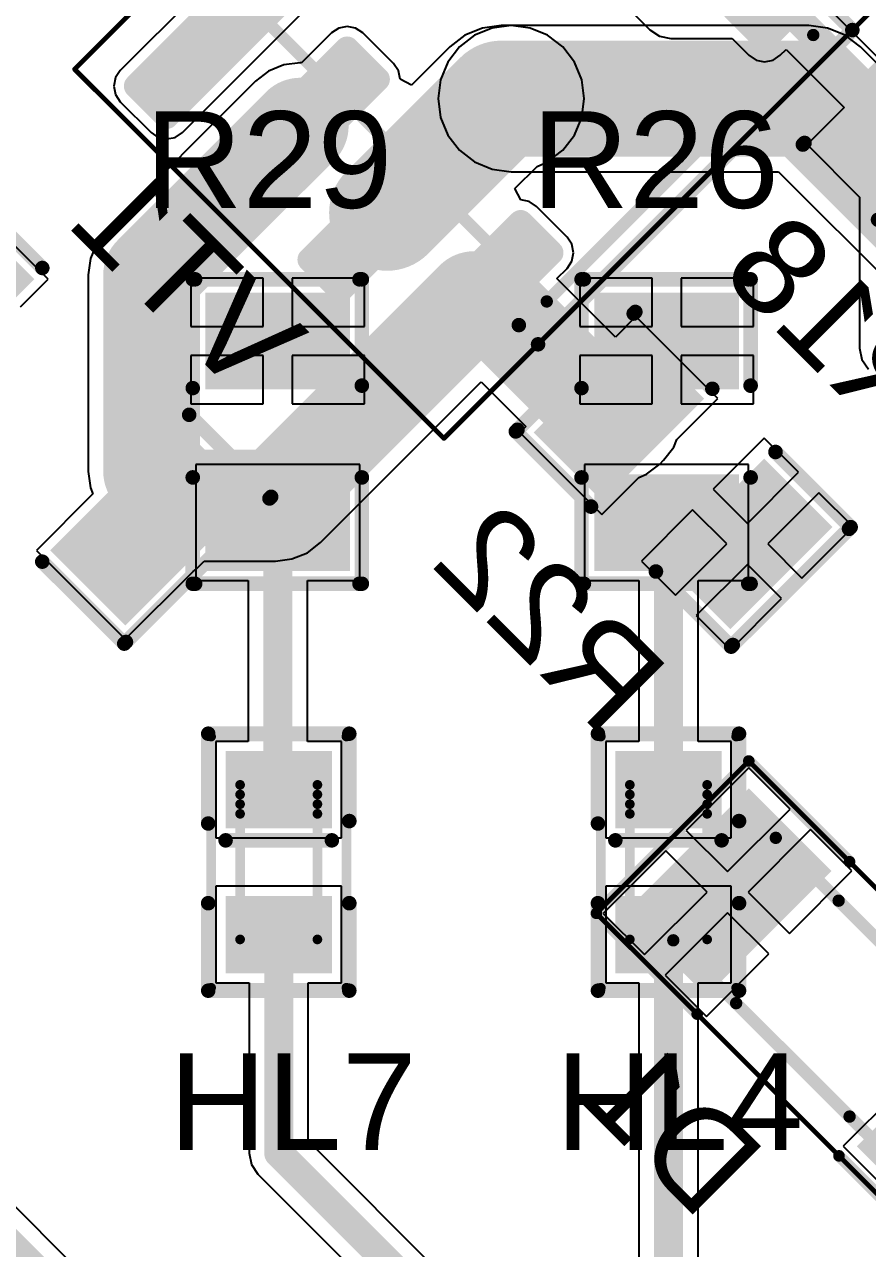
# Model space of a CAD drawing. Header units: millimetres. Extents: x 95 to 305, y 96 to 295.
# Drawn here: x 142.25 to 150.98, y 190.23 to 202.9 of the extents above; entities that cross this region are included whole.
import ezdxf

# ---------------------------------------------------------------- set-up
doc = ezdxf.new("R2010")
doc.units = ezdxf.units.MM
for name, color, linetype in [('BottomLayer', 5, 'Continuous'), ('BottomOverlay', 54, 'Continuous'), ('BottomPaste', 16, 'Continuous'), ('BottomSolder', 6, 'Continuous'), ('Mechanical11', 56, 'Continuous'), ('Mechanical13', 56, 'Continuous'), ('Mechanical15', 56, 'Continuous'), ('TopLayer', 1, 'Continuous'), ('TopOverlay', 2, 'Continuous'), ('TopPaste', 8, 'Continuous'), ('TopSolder', 216, 'Continuous'), ('ViaHoleLayer', 16, 'Continuous')]:
    doc.layers.add(name, color=color, linetype=linetype)
doc.styles.add('Arial', font='arial.ttf', dxfattribs={"height": 0.2})

# ---------------------------------------------------------------- blocks, each defined once
blk = doc.blocks.new('RES0805_B_24')
at = {"layer": 'BottomLayer'}
for points in [[(-1.388, 0.719), (-0.488, 0.719), (-0.488, -0.678), (-1.388, -0.678)], [(0.492, 0.719), (1.392, 0.719), (1.392, -0.678), (0.492, -0.678)]]:
    blk.add_hatch(color=5, dxfattribs=at).paths.add_polyline_path(points)
at = {"layer": 'BottomPaste'}
for points in [[(-1.388, 0.719), (-0.488, 0.719), (-0.488, -0.678), (-1.388, -0.678)], [(0.492, 0.719), (1.392, 0.719), (1.392, -0.678), (0.492, -0.678)]]:
    blk.add_hatch(color=16, dxfattribs=at).paths.add_polyline_path(points)
at = {"layer": 'BottomSolder'}
for points in [[(-1.438, 0.769), (-0.438, 0.769), (-0.438, -0.728), (-1.438, -0.728)], [(0.442, 0.769), (1.442, 0.769), (1.442, -0.728), (0.442, -0.728)]]:
    blk.add_hatch(color=6, dxfattribs=at).paths.add_polyline_path(points)
at = {"layer": 'BottomOverlay', "const_width": 0.15}
for points in [[(-1.575, 0.9), (-0.45, 0.9)], [(-1.575, -0.825), (-1.575, 0.875)], [(0.475, 0.9), (1.575, 0.9)], [(1.575, -0.825), (1.575, 0.875)], [(-1.575, -0.85), (-0.475, -0.85)], [(0.475, -0.85), (1.575, -0.85)]]:
    blk.add_lwpolyline(points, dxfattribs=at)
at = {"layer": 'BottomOverlay', "const_width": 0.075}
for points in [[(-1.613, 0.9, 1), (-1.538, 0.9, 1)], [(-1.613, 0.875, 1), (-1.538, 0.875, 1)], [(-0.487, 0.9, 1), (-0.412, 0.9, 1)], [(0.437, 0.9, 1), (0.513, 0.9, 1)], [(1.538, 0.9, 1), (1.613, 0.9, 1)], [(1.538, 0.875, 1), (1.613, 0.875, 1)], [(-1.613, -0.825, 1), (-1.538, -0.825, 1)], [(1.538, -0.825, 1), (1.613, -0.825, 1)], [(-1.613, -0.85, 1), (-1.538, -0.85, 1)], [(-0.513, -0.85, 1), (-0.437, -0.85, 1)], [(0.437, -0.85, 1), (0.513, -0.85, 1)], [(1.538, -0.85, 1), (1.613, -0.85, 1)]]:
    blk.add_lwpolyline(points, format="xyb", close=True, dxfattribs=at)
blk = doc.blocks.new('RES0805_B_25')
at = {"layer": 'BottomLayer'}
for points in [[(-1.388, 0.719), (-0.488, 0.719), (-0.488, -0.678), (-1.388, -0.678)], [(0.492, 0.719), (1.392, 0.719), (1.392, -0.678), (0.492, -0.678)]]:
    blk.add_hatch(color=5, dxfattribs=at).paths.add_polyline_path(points)
at = {"layer": 'BottomPaste'}
for points in [[(-1.388, 0.719), (-0.488, 0.719), (-0.488, -0.678), (-1.388, -0.678)], [(0.492, 0.719), (1.392, 0.719), (1.392, -0.678), (0.492, -0.678)]]:
    blk.add_hatch(color=16, dxfattribs=at).paths.add_polyline_path(points)
at = {"layer": 'BottomSolder'}
for points in [[(-1.438, 0.769), (-0.438, 0.769), (-0.438, -0.728), (-1.438, -0.728)], [(0.442, 0.769), (1.442, 0.769), (1.442, -0.728), (0.442, -0.728)]]:
    blk.add_hatch(color=6, dxfattribs=at).paths.add_polyline_path(points)
at = {"layer": 'BottomOverlay', "const_width": 0.15}
for points in [[(-0.45, 0.9), (-1.575, 0.9)], [(-1.575, 0.875), (-1.575, -0.825)], [(1.575, 0.9), (0.475, 0.9)], [(1.575, 0.875), (1.575, -0.825)], [(-0.475, -0.85), (-1.575, -0.85)], [(1.575, -0.85), (0.475, -0.85)]]:
    blk.add_lwpolyline(points, dxfattribs=at)
at = {"layer": 'BottomOverlay', "const_width": 0.075}
for points in [[(-1.613, 0.9, 1), (-1.538, 0.9, 1)], [(-1.613, 0.875, 1), (-1.538, 0.875, 1)], [(-0.488, 0.9, 1), (-0.413, 0.9, 1)], [(0.437, 0.9, 1), (0.512, 0.9, 1)], [(1.537, 0.9, 1), (1.612, 0.9, 1)], [(1.537, 0.875, 1), (1.612, 0.875, 1)], [(-1.613, -0.825, 1), (-1.538, -0.825, 1)], [(1.537, -0.825, 1), (1.612, -0.825, 1)], [(-1.613, -0.85, 1), (-1.538, -0.85, 1)], [(-0.513, -0.85, 1), (-0.438, -0.85, 1)], [(0.437, -0.85, 1), (0.512, -0.85, 1)], [(1.537, -0.85, 1), (1.612, -0.85, 1)]]:
    blk.add_lwpolyline(points, format="xyb", close=True, dxfattribs=at)
blk = doc.blocks.new('SOIC_8_B_53')
at = {"layer": 'BottomLayer'}
h = blk.add_hatch(color=5, dxfattribs=at)
edge = h.paths.add_edge_path()
edge.add_arc((-3.408, 2.128), 0.075, 90, 180)
edge.add_line((-3.483, 2.128), (-3.483, 1.678))
edge.add_arc((-3.408, 1.678), 0.075, 180, 270)
edge.add_line((-3.408, 1.603), (-1.588, 1.603))
edge.add_arc((-1.588, 1.678), 0.075, 270, 360)
edge.add_line((-1.513, 1.678), (-1.513, 2.128))
edge.add_arc((-1.588, 2.128), 0.075, 0, 90)
edge.add_line((-1.588, 2.203), (-3.408, 2.203))
h = blk.add_hatch(color=5, dxfattribs=at)
edge = h.paths.add_edge_path()
edge.add_arc((1.532, 2.128), 0.075, 90, 180)
edge.add_line((1.457, 2.128), (1.457, 1.678))
edge.add_arc((1.532, 1.678), 0.075, 180, 270)
edge.add_line((1.532, 1.603), (3.352, 1.603))
edge.add_arc((3.352, 1.678), 0.075, 270, 360)
edge.add_line((3.427, 1.678), (3.427, 2.128))
edge.add_arc((3.352, 2.128), 0.075, 0, 90)
edge.add_line((3.352, 2.203), (1.532, 2.203))
h = blk.add_hatch(color=5, dxfattribs=at)
edge = h.paths.add_edge_path()
edge.add_arc((1.532, 0.858), 0.075, 90, 180)
edge.add_line((1.457, 0.858), (1.457, 0.408))
edge.add_arc((1.532, 0.408), 0.075, 180, 270)
edge.add_line((1.532, 0.333), (3.352, 0.333))
edge.add_arc((3.352, 0.408), 0.075, 270, 360)
edge.add_line((3.427, 0.408), (3.427, 0.858))
edge.add_arc((3.352, 0.858), 0.075, 0, 90)
edge.add_line((3.352, 0.933), (1.532, 0.933))
h = blk.add_hatch(color=5, dxfattribs=at)
edge = h.paths.add_edge_path()
edge.add_arc((1.532, -0.412), 0.075, 90, 180)
edge.add_line((1.457, -0.412), (1.457, -0.862))
edge.add_arc((1.532, -0.862), 0.075, 180, 270)
edge.add_line((1.532, -0.937), (3.352, -0.937))
edge.add_arc((3.352, -0.862), 0.075, 270, 360)
edge.add_line((3.427, -0.862), (3.427, -0.412))
edge.add_arc((3.352, -0.412), 0.075, 0, 90)
edge.add_line((3.352, -0.337), (1.532, -0.337))
h = blk.add_hatch(color=5, dxfattribs=at)
edge = h.paths.add_edge_path()
edge.add_arc((1.532, -1.682), 0.075, 90, 180)
edge.add_line((1.457, -1.682), (1.457, -2.132))
edge.add_arc((1.532, -2.132), 0.075, 180, 270)
edge.add_line((1.532, -2.207), (3.352, -2.207))
edge.add_arc((3.352, -2.132), 0.075, 270, 360)
edge.add_line((3.427, -2.132), (3.427, -1.682))
edge.add_arc((3.352, -1.682), 0.075, 0, 90)
edge.add_line((3.352, -1.607), (1.532, -1.607))
at = {"layer": 'BottomPaste'}
h = blk.add_hatch(color=16, dxfattribs=at)
edge = h.paths.add_edge_path()
edge.add_arc((-3.408, 2.128), 0.075, 90, 180)
edge.add_line((-3.483, 2.128), (-3.483, 1.678))
edge.add_arc((-3.408, 1.678), 0.075, 180, 270)
edge.add_line((-3.408, 1.603), (-1.588, 1.603))
edge.add_arc((-1.588, 1.678), 0.075, 270, 360)
edge.add_line((-1.513, 1.678), (-1.513, 2.128))
edge.add_arc((-1.588, 2.128), 0.075, 0, 90)
edge.add_line((-1.588, 2.203), (-3.408, 2.203))
h = blk.add_hatch(color=16, dxfattribs=at)
edge = h.paths.add_edge_path()
edge.add_arc((1.532, 2.128), 0.075, 90, 180)
edge.add_line((1.457, 2.128), (1.457, 1.678))
edge.add_arc((1.532, 1.678), 0.075, 180, 270)
edge.add_line((1.532, 1.603), (3.352, 1.603))
edge.add_arc((3.352, 1.678), 0.075, 270, 360)
edge.add_line((3.427, 1.678), (3.427, 2.128))
edge.add_arc((3.352, 2.128), 0.075, 0, 90)
edge.add_line((3.352, 2.203), (1.532, 2.203))
h = blk.add_hatch(color=16, dxfattribs=at)
edge = h.paths.add_edge_path()
edge.add_arc((1.532, 0.858), 0.075, 90, 180)
edge.add_line((1.457, 0.858), (1.457, 0.408))
edge.add_arc((1.532, 0.408), 0.075, 180, 270)
edge.add_line((1.532, 0.333), (3.352, 0.333))
edge.add_arc((3.352, 0.408), 0.075, 270, 360)
edge.add_line((3.427, 0.408), (3.427, 0.858))
edge.add_arc((3.352, 0.858), 0.075, 0, 90)
edge.add_line((3.352, 0.933), (1.532, 0.933))
h = blk.add_hatch(color=16, dxfattribs=at)
edge = h.paths.add_edge_path()
edge.add_arc((1.532, -0.412), 0.075, 90, 180)
edge.add_line((1.457, -0.412), (1.457, -0.862))
edge.add_arc((1.532, -0.862), 0.075, 180, 270)
edge.add_line((1.532, -0.937), (3.352, -0.937))
edge.add_arc((3.352, -0.862), 0.075, 270, 360)
edge.add_line((3.427, -0.862), (3.427, -0.412))
edge.add_arc((3.352, -0.412), 0.075, 0, 90)
edge.add_line((3.352, -0.337), (1.532, -0.337))
h = blk.add_hatch(color=16, dxfattribs=at)
edge = h.paths.add_edge_path()
edge.add_arc((1.532, -1.682), 0.075, 90, 180)
edge.add_line((1.457, -1.682), (1.457, -2.132))
edge.add_arc((1.532, -2.132), 0.075, 180, 270)
edge.add_line((1.532, -2.207), (3.352, -2.207))
edge.add_arc((3.352, -2.132), 0.075, 270, 360)
edge.add_line((3.427, -2.132), (3.427, -1.682))
edge.add_arc((3.352, -1.682), 0.075, 0, 90)
edge.add_line((3.352, -1.607), (1.532, -1.607))
at = {"layer": 'BottomSolder'}
h = blk.add_hatch(color=6, dxfattribs=at)
edge = h.paths.add_edge_path()
edge.add_arc((-3.408, 2.128), 0.125, 90, 180)
edge.add_line((-3.533, 2.128), (-3.533, 1.678))
edge.add_arc((-3.408, 1.678), 0.125, 180, 270)
edge.add_line((-3.408, 1.553), (-1.588, 1.553))
edge.add_arc((-1.588, 1.678), 0.125, 270, 360)
edge.add_line((-1.463, 1.678), (-1.463, 2.128))
edge.add_arc((-1.588, 2.128), 0.125, 0, 90)
edge.add_line((-1.588, 2.253), (-3.408, 2.253))
h = blk.add_hatch(color=6, dxfattribs=at)
edge = h.paths.add_edge_path()
edge.add_arc((1.532, 2.128), 0.125, 90, 180)
edge.add_line((1.407, 2.128), (1.407, 1.678))
edge.add_arc((1.532, 1.678), 0.125, 180, 270)
edge.add_line((1.532, 1.553), (3.352, 1.553))
edge.add_arc((3.352, 1.678), 0.125, 270, 360)
edge.add_line((3.477, 1.678), (3.477, 2.128))
edge.add_arc((3.352, 2.128), 0.125, 0, 90)
edge.add_line((3.352, 2.253), (1.532, 2.253))
h = blk.add_hatch(color=6, dxfattribs=at)
edge = h.paths.add_edge_path()
edge.add_arc((1.532, 0.858), 0.125, 90, 180)
edge.add_line((1.407, 0.858), (1.407, 0.408))
edge.add_arc((1.532, 0.408), 0.125, 180, 270)
edge.add_line((1.532, 0.283), (3.352, 0.283))
edge.add_arc((3.352, 0.408), 0.125, 270, 360)
edge.add_line((3.477, 0.408), (3.477, 0.858))
edge.add_arc((3.352, 0.858), 0.125, 0, 90)
edge.add_line((3.352, 0.983), (1.532, 0.983))
h = blk.add_hatch(color=6, dxfattribs=at)
edge = h.paths.add_edge_path()
edge.add_arc((1.532, -0.412), 0.125, 90, 180)
edge.add_line((1.407, -0.412), (1.407, -0.862))
edge.add_arc((1.532, -0.862), 0.125, 180, 270)
edge.add_line((1.532, -0.987), (3.352, -0.987))
edge.add_arc((3.352, -0.862), 0.125, 270, 360)
edge.add_line((3.477, -0.862), (3.477, -0.412))
edge.add_arc((3.352, -0.412), 0.125, 0, 90)
edge.add_line((3.352, -0.287), (1.532, -0.287))
h = blk.add_hatch(color=6, dxfattribs=at)
edge = h.paths.add_edge_path()
edge.add_arc((1.532, -1.682), 0.125, 90, 180)
edge.add_line((1.407, -1.682), (1.407, -2.132))
edge.add_arc((1.532, -2.132), 0.125, 180, 270)
edge.add_line((1.532, -2.257), (3.352, -2.257))
edge.add_arc((3.352, -2.132), 0.125, 270, 360)
edge.add_line((3.477, -2.132), (3.477, -1.682))
edge.add_arc((3.352, -1.682), 0.125, 0, 90)
edge.add_line((3.352, -1.557), (1.532, -1.557))
at = {"layer": 'BottomOverlay', "const_width": 0.15}
for points in [[(2.3, 2.7), (-2.3, 2.7)], [(-2.3, 2.419), (-2.3, 2.7)], [(2.3, 2.419), (2.3, 2.7)]]:
    blk.add_lwpolyline(points, dxfattribs=at)
at = {"layer": 'BottomOverlay', "const_width": 0.075}
for points in [[(-2.338, 2.7, 1), (-2.262, 2.7, 1)], [(-2.338, 2.7, 1), (-2.262, 2.7, 1)], [(2.262, 2.7, 1), (2.337, 2.7, 1)], [(2.262, 2.7, 1), (2.337, 2.7, 1)], [(2.262, 2.419, 1), (2.337, 2.419, 1)]]:
    blk.add_lwpolyline(points, format="xyb", close=True, dxfattribs=at)
at = {"layer": 'Mechanical13', "const_width": 0.127}
for points in [[(-1.978, -2.454), (-1.978, 2.45)], [(1.922, 2.45), (-1.978, 2.45)], [(1.922, -2.454), (1.922, 2.45)]]:
    blk.add_lwpolyline(points, dxfattribs=at)
at = {"layer": 'Mechanical13', "const_width": 0.0635}
for points in [[(-2.01, 2.45, 1), (-1.946, 2.45, 1)], [(-2.01, 2.45, 1), (-1.946, 2.45, 1)], [(1.89, 2.45, 1), (1.954, 2.45, 1)], [(1.89, 2.45, 1), (1.954, 2.45, 1)]]:
    blk.add_lwpolyline(points, format="xyb", close=True, dxfattribs=at)
at = {"layer": 'Mechanical15', "const_width": 0.05}
for points in [[(3.677, 2.7), (-3.733, 2.7)], [(3.677, -2.705), (3.677, 2.7)], [(3.677, -2.705), (-3.733, -2.705)]]:
    blk.add_lwpolyline(points, dxfattribs=at)
at = {"layer": 'Mechanical15', "const_width": 0.025}
for points in [[(3.664, 2.7, 1), (3.689, 2.7, 1)], [(3.664, 2.7, 1), (3.689, 2.7, 1)], [(3.664, -2.705, 1), (3.689, -2.705, 1)], [(3.664, -2.705, 1), (3.689, -2.705, 1)]]:
    blk.add_lwpolyline(points, format="xyb", close=True, dxfattribs=at)
blk = doc.blocks.new('RES0805_110')
at = {"layer": 'TopLayer'}
for points in [[(-1.388, 0.678), (-0.488, 0.678), (-0.488, -0.719), (-1.388, -0.719)], [(0.492, 0.678), (1.392, 0.678), (1.392, -0.719), (0.492, -0.719)]]:
    blk.add_hatch(color=1, dxfattribs=at).paths.add_polyline_path(points)
at = {"layer": 'TopPaste'}
for points in [[(-1.388, 0.678), (-0.488, 0.678), (-0.488, -0.719), (-1.388, -0.719)], [(0.492, 0.678), (1.392, 0.678), (1.392, -0.719), (0.492, -0.719)]]:
    blk.add_hatch(color=8, dxfattribs=at).paths.add_polyline_path(points)
at = {"layer": 'TopSolder'}
for points in [[(-1.438, 0.728), (-0.438, 0.728), (-0.438, -0.769), (-1.438, -0.769)], [(0.442, 0.728), (1.442, 0.728), (1.442, -0.769), (0.442, -0.769)]]:
    blk.add_hatch(color=216, dxfattribs=at).paths.add_polyline_path(points)
at = {"layer": 'TopOverlay', "const_width": 0.15}
for points in [[(-0.475, 0.85), (-1.575, 0.85)], [(-1.575, -0.875), (-1.575, 0.825)], [(1.575, 0.85), (0.475, 0.85)], [(1.575, -0.875), (1.575, 0.825)], [(-0.45, -0.9), (-1.575, -0.9)], [(1.575, -0.9), (0.475, -0.9)]]:
    blk.add_lwpolyline(points, dxfattribs=at)
at = {"layer": 'TopOverlay', "const_width": 0.075}
for points in [[(-1.613, 0.85, 1), (-1.538, 0.85, 1)], [(-1.613, 0.825, 1), (-1.538, 0.825, 1)], [(-0.513, 0.85, 1), (-0.437, 0.85, 1)], [(0.437, 0.85, 1), (0.513, 0.85, 1)], [(1.538, 0.85, 1), (1.613, 0.85, 1)], [(1.538, 0.825, 1), (1.613, 0.825, 1)], [(-1.613, -0.875, 1), (-1.538, -0.875, 1)], [(-1.613, -0.9, 1), (-1.538, -0.9, 1)], [(-0.487, -0.9, 1), (-0.412, -0.9, 1)], [(0.437, -0.9, 1), (0.513, -0.9, 1)], [(1.538, -0.875, 1), (1.613, -0.875, 1)], [(1.538, -0.9, 1), (1.613, -0.9, 1)]]:
    blk.add_lwpolyline(points, format="xyb", close=True, dxfattribs=at)
blk = doc.blocks.new('RES0805_113')
at = {"layer": 'TopLayer'}
for points in [[(-1.388, 0.678), (-0.488, 0.678), (-0.488, -0.719), (-1.388, -0.719)], [(0.492, 0.678), (1.392, 0.678), (1.392, -0.719), (0.492, -0.719)]]:
    blk.add_hatch(color=1, dxfattribs=at).paths.add_polyline_path(points)
at = {"layer": 'TopPaste'}
for points in [[(-1.388, 0.678), (-0.488, 0.678), (-0.488, -0.719), (-1.388, -0.719)], [(0.492, 0.678), (1.392, 0.678), (1.392, -0.719), (0.492, -0.719)]]:
    blk.add_hatch(color=8, dxfattribs=at).paths.add_polyline_path(points)
at = {"layer": 'TopSolder'}
for points in [[(-1.438, 0.728), (-0.438, 0.728), (-0.438, -0.769), (-1.438, -0.769)], [(0.442, 0.728), (1.442, 0.728), (1.442, -0.769), (0.442, -0.769)]]:
    blk.add_hatch(color=216, dxfattribs=at).paths.add_polyline_path(points)
at = {"layer": 'TopOverlay', "const_width": 0.15}
for points in [[(-0.475, 0.85), (-1.575, 0.85)], [(-1.575, -0.875), (-1.575, 0.825)], [(1.575, 0.85), (0.475, 0.85)], [(1.575, -0.875), (1.575, 0.825)], [(-0.45, -0.9), (-1.575, -0.9)], [(1.575, -0.9), (0.475, -0.9)]]:
    blk.add_lwpolyline(points, dxfattribs=at)
at = {"layer": 'TopOverlay', "const_width": 0.075}
for points in [[(-1.613, 0.85, 1), (-1.538, 0.85, 1)], [(-1.613, 0.825, 1), (-1.538, 0.825, 1)], [(-0.513, 0.85, 1), (-0.437, 0.85, 1)], [(0.437, 0.85, 1), (0.513, 0.85, 1)], [(1.538, 0.85, 1), (1.613, 0.85, 1)], [(1.538, 0.825, 1), (1.613, 0.825, 1)], [(-1.613, -0.875, 1), (-1.538, -0.875, 1)], [(-1.613, -0.9, 1), (-1.538, -0.9, 1)], [(-0.487, -0.9, 1), (-0.412, -0.9, 1)], [(0.437, -0.9, 1), (0.513, -0.9, 1)], [(1.538, -0.875, 1), (1.613, -0.875, 1)], [(1.538, -0.9, 1), (1.613, -0.9, 1)]]:
    blk.add_lwpolyline(points, format="xyb", close=True, dxfattribs=at)
blk = doc.blocks.new('RES1206_B_117')
at = {"layer": 'BottomLayer'}
for points in [[(-2.1, 0.885), (-1.1, 0.885), (-1.1, -0.885), (-2.1, -0.885)], [(1.1, 0.885), (2.1, 0.885), (2.1, -0.885), (1.1, -0.885)]]:
    blk.add_hatch(color=5, dxfattribs=at).paths.add_polyline_path(points)
at = {"layer": 'BottomPaste'}
for points in [[(-2.1, 0.885), (-1.1, 0.885), (-1.1, -0.885), (-2.1, -0.885)], [(1.1, 0.885), (2.1, 0.885), (2.1, -0.885), (1.1, -0.885)]]:
    blk.add_hatch(color=16, dxfattribs=at).paths.add_polyline_path(points)
at = {"layer": 'BottomSolder'}
for points in [[(-2.15, 0.935), (-1.05, 0.935), (-1.05, -0.935), (-2.15, -0.935)], [(1.05, 0.935), (2.15, 0.935), (2.15, -0.935), (1.05, -0.935)]]:
    blk.add_hatch(color=6, dxfattribs=at).paths.add_polyline_path(points)
at = {"layer": 'BottomOverlay', "const_width": 0.15}
for points in [[(-1.075, 1.075), (-2.275, 1.075)], [(2.275, 1.075), (1.075, 1.075)], [(-2.275, 1.05), (-2.275, -1.05)], [(2.275, 1.05), (2.275, -1.05)], [(-1.075, -1.075), (-2.275, -1.075)], [(2.275, -1.075), (1.075, -1.075)]]:
    blk.add_lwpolyline(points, dxfattribs=at)
at = {"layer": 'BottomOverlay', "const_width": 0.075}
for points in [[(-2.312, 1.075, 1), (-2.237, 1.075, 1)], [(-1.112, 1.075, 1), (-1.037, 1.075, 1)], [(1.037, 1.075, 1), (1.112, 1.075, 1)], [(2.237, 1.075, 1), (2.312, 1.075, 1)], [(-2.312, 1.05, 1), (-2.237, 1.05, 1)], [(2.237, 1.05, 1), (2.312, 1.05, 1)], [(-2.312, -1.05, 1), (-2.237, -1.05, 1)], [(-2.312, -1.075, 1), (-2.237, -1.075, 1)], [(-1.112, -1.075, 1), (-1.037, -1.075, 1)], [(1.037, -1.075, 1), (1.112, -1.075, 1)], [(2.237, -1.05, 1), (2.312, -1.05, 1)], [(2.237, -1.075, 1), (2.312, -1.075, 1)]]:
    blk.add_lwpolyline(points, format="xyb", close=True, dxfattribs=at)
blk = doc.blocks.new('LED0603_WHITE_146')
at = {"layer": 'TopLayer'}
for points in [[(-1.1, 0.5), (-0.4, 0.5), (-0.4, -0.5), (-1.1, -0.5)], [(0.4, 0.5), (1.1, 0.5), (1.1, -0.5), (0.4, -0.5)]]:
    blk.add_hatch(color=1, dxfattribs=at).paths.add_polyline_path(points)
at = {"layer": 'TopPaste'}
for points in [[(-1.1, 0.5), (-0.4, 0.5), (-0.4, -0.5), (-1.1, -0.5)], [(0.4, 0.5), (1.1, 0.5), (1.1, -0.5), (0.4, -0.5)]]:
    blk.add_hatch(color=8, dxfattribs=at).paths.add_polyline_path(points)
at = {"layer": 'TopSolder'}
for points in [[(-1.15, 0.55), (-0.35, 0.55), (-0.35, -0.55), (-1.15, -0.55)], [(0.35, 0.55), (1.15, 0.55), (1.15, -0.55), (0.35, -0.55)]]:
    blk.add_hatch(color=216, dxfattribs=at).paths.add_polyline_path(points)
at = {"layer": 'Mechanical11', "const_width": 0.1}
for points in [[(1.3, 0.7), (-1.3, 0.7)], [(-1.3, -0.7), (-1.3, 0.7)], [(1.3, -0.7), (1.3, 0.7)], [(1.3, -0.7), (-1.3, -0.7)]]:
    blk.add_lwpolyline(points, dxfattribs=at)
at = {"layer": 'Mechanical11', "const_width": 0.05}
for points in [[(-1.325, 0.7, 1), (-1.275, 0.7, 1)], [(-1.325, 0.7, 1), (-1.275, 0.7, 1)], [(1.275, 0.7, 1), (1.325, 0.7, 1)], [(1.275, 0.7, 1), (1.325, 0.7, 1)], [(-1.325, -0.7, 1), (-1.275, -0.7, 1)], [(-1.325, -0.7, 1), (-1.275, -0.7, 1)], [(1.275, -0.7, 1), (1.325, -0.7, 1)], [(1.275, -0.7, 1), (1.325, -0.7, 1)]]:
    blk.add_lwpolyline(points, format="xyb", close=True, dxfattribs=at)
at = {"layer": 'Mechanical15', "const_width": 0.1}
for points in [[(0.8, 0.4), (-0.8, 0.4)], [(-0.8, -0.4), (-0.8, 0.4)], [(-0.7, -0.4), (-0.7, 0.4)], [(-0.6, -0.4), (-0.6, 0.4)], [(-0.5, -0.4), (-0.5, 0.4)], [(0.8, -0.4), (0.8, 0.4)], [(-0.8, -0.4), (0.8, -0.4)]]:
    blk.add_lwpolyline(points, dxfattribs=at)
at = {"layer": 'Mechanical15', "const_width": 0.05}
for points in [[(-0.825, 0.4, 1), (-0.775, 0.4, 1)], [(-0.825, 0.4, 1), (-0.775, 0.4, 1)], [(-0.725, 0.4, 1), (-0.675, 0.4, 1)], [(-0.625, 0.4, 1), (-0.575, 0.4, 1)], [(-0.525, 0.4, 1), (-0.475, 0.4, 1)], [(0.775, 0.4, 1), (0.825, 0.4, 1)], [(0.775, 0.4, 1), (0.825, 0.4, 1)], [(-0.825, -0.4, 1), (-0.775, -0.4, 1)], [(-0.825, -0.4, 1), (-0.775, -0.4, 1)], [(-0.725, -0.4, 1), (-0.675, -0.4, 1)], [(-0.625, -0.4, 1), (-0.575, -0.4, 1)], [(-0.525, -0.4, 1), (-0.475, -0.4, 1)], [(0.775, -0.4, 1), (0.825, -0.4, 1)], [(0.775, -0.4, 1), (0.825, -0.4, 1)]]:
    blk.add_lwpolyline(points, format="xyb", close=True, dxfattribs=at)
at = {"layer": 'TopOverlay', "const_width": 0.15}
for points in [[(-1.33, -0.73), (-1.33, 0.73)], [(-0.425, 0.73), (-1.33, 0.73)], [(1.33, 0.73), (0.425, 0.73)], [(1.33, -0.73), (1.33, 0.73)], [(-0.225, -0.55), (-0.225, 0.55)], [(-0.4, -0.73), (-1.33, -0.73)], [(1.33, -0.73), (0.425, -0.73)]]:
    blk.add_lwpolyline(points, dxfattribs=at)
at = {"layer": 'TopOverlay', "const_width": 0.075}
for points in [[(-1.367, 0.73, 1), (-1.292, 0.73, 1)], [(-1.367, 0.73, 1), (-1.292, 0.73, 1)], [(-0.463, 0.73, 1), (-0.387, 0.73, 1)], [(0.387, 0.73, 1), (0.463, 0.73, 1)], [(1.293, 0.73, 1), (1.368, 0.73, 1)], [(1.293, 0.73, 1), (1.368, 0.73, 1)], [(-0.263, 0.55, 1), (-0.188, 0.55, 1)], [(-0.263, -0.55, 1), (-0.188, -0.55, 1)], [(-1.367, -0.73, 1), (-1.292, -0.73, 1)], [(-1.367, -0.73, 1), (-1.292, -0.73, 1)], [(-0.437, -0.73, 1), (-0.362, -0.73, 1)], [(0.387, -0.73, 1), (0.463, -0.73, 1)], [(1.293, -0.73, 1), (1.368, -0.73, 1)], [(1.293, -0.73, 1), (1.368, -0.73, 1)]]:
    blk.add_lwpolyline(points, format="xyb", close=True, dxfattribs=at)
blk = doc.blocks.new('LED0603_WHITE_149')
at = {"layer": 'TopLayer'}
for points in [[(-1.1, 0.5), (-0.4, 0.5), (-0.4, -0.5), (-1.1, -0.5)], [(0.4, 0.5), (1.1, 0.5), (1.1, -0.5), (0.4, -0.5)]]:
    blk.add_hatch(color=1, dxfattribs=at).paths.add_polyline_path(points)
at = {"layer": 'TopPaste'}
for points in [[(-1.1, 0.5), (-0.4, 0.5), (-0.4, -0.5), (-1.1, -0.5)], [(0.4, 0.5), (1.1, 0.5), (1.1, -0.5), (0.4, -0.5)]]:
    blk.add_hatch(color=8, dxfattribs=at).paths.add_polyline_path(points)
at = {"layer": 'TopSolder'}
for points in [[(-1.15, 0.55), (-0.35, 0.55), (-0.35, -0.55), (-1.15, -0.55)], [(0.35, 0.55), (1.15, 0.55), (1.15, -0.55), (0.35, -0.55)]]:
    blk.add_hatch(color=216, dxfattribs=at).paths.add_polyline_path(points)
at = {"layer": 'Mechanical11', "const_width": 0.1}
for points in [[(1.3, 0.7), (-1.3, 0.7)], [(-1.3, -0.7), (-1.3, 0.7)], [(1.3, -0.7), (1.3, 0.7)], [(1.3, -0.7), (-1.3, -0.7)]]:
    blk.add_lwpolyline(points, dxfattribs=at)
at = {"layer": 'Mechanical11', "const_width": 0.05}
for points in [[(-1.325, 0.7, 1), (-1.275, 0.7, 1)], [(-1.325, 0.7, 1), (-1.275, 0.7, 1)], [(1.275, 0.7, 1), (1.325, 0.7, 1)], [(1.275, 0.7, 1), (1.325, 0.7, 1)], [(-1.325, -0.7, 1), (-1.275, -0.7, 1)], [(-1.325, -0.7, 1), (-1.275, -0.7, 1)], [(1.275, -0.7, 1), (1.325, -0.7, 1)], [(1.275, -0.7, 1), (1.325, -0.7, 1)]]:
    blk.add_lwpolyline(points, format="xyb", close=True, dxfattribs=at)
at = {"layer": 'Mechanical15', "const_width": 0.1}
for points in [[(0.8, 0.4), (-0.8, 0.4)], [(-0.8, -0.4), (-0.8, 0.4)], [(-0.7, -0.4), (-0.7, 0.4)], [(-0.6, -0.4), (-0.6, 0.4)], [(-0.5, -0.4), (-0.5, 0.4)], [(0.8, -0.4), (0.8, 0.4)], [(0.8, -0.4), (-0.8, -0.4)]]:
    blk.add_lwpolyline(points, dxfattribs=at)
at = {"layer": 'Mechanical15', "const_width": 0.05}
for points in [[(-0.825, 0.4, 1), (-0.775, 0.4, 1)], [(-0.825, 0.4, 1), (-0.775, 0.4, 1)], [(-0.725, 0.4, 1), (-0.675, 0.4, 1)], [(-0.625, 0.4, 1), (-0.575, 0.4, 1)], [(-0.525, 0.4, 1), (-0.475, 0.4, 1)], [(0.775, 0.4, 1), (0.825, 0.4, 1)], [(0.775, 0.4, 1), (0.825, 0.4, 1)], [(-0.825, -0.4, 1), (-0.775, -0.4, 1)], [(-0.825, -0.4, 1), (-0.775, -0.4, 1)], [(-0.725, -0.4, 1), (-0.675, -0.4, 1)], [(-0.625, -0.4, 1), (-0.575, -0.4, 1)], [(-0.525, -0.4, 1), (-0.475, -0.4, 1)], [(0.775, -0.4, 1), (0.825, -0.4, 1)], [(0.775, -0.4, 1), (0.825, -0.4, 1)]]:
    blk.add_lwpolyline(points, format="xyb", close=True, dxfattribs=at)
at = {"layer": 'TopOverlay', "const_width": 0.15}
for points in [[(-1.33, -0.73), (-1.33, 0.73)], [(-0.425, 0.73), (-1.33, 0.73)], [(1.33, 0.73), (0.425, 0.73)], [(1.33, -0.73), (1.33, 0.73)], [(-0.225, -0.55), (-0.225, 0.55)], [(-0.4, -0.73), (-1.33, -0.73)], [(1.33, -0.73), (0.425, -0.73)]]:
    blk.add_lwpolyline(points, dxfattribs=at)
at = {"layer": 'TopOverlay', "const_width": 0.075}
for points in [[(-1.367, 0.73, 1), (-1.292, 0.73, 1)], [(-1.367, 0.73, 1), (-1.292, 0.73, 1)], [(-0.463, 0.73, 1), (-0.387, 0.73, 1)], [(0.387, 0.73, 1), (0.463, 0.73, 1)], [(1.293, 0.73, 1), (1.368, 0.73, 1)], [(1.293, 0.73, 1), (1.368, 0.73, 1)], [(-0.263, 0.55, 1), (-0.188, 0.55, 1)], [(-0.263, -0.55, 1), (-0.188, -0.55, 1)], [(-1.367, -0.73, 1), (-1.292, -0.73, 1)], [(-1.367, -0.73, 1), (-1.292, -0.73, 1)], [(-0.437, -0.73, 1), (-0.362, -0.73, 1)], [(0.387, -0.73, 1), (0.463, -0.73, 1)], [(1.293, -0.73, 1), (1.368, -0.73, 1)], [(1.293, -0.73, 1), (1.368, -0.73, 1)]]:
    blk.add_lwpolyline(points, format="xyb", close=True, dxfattribs=at)
blk = doc.blocks.new('SOD_80_B_156')
at = {"layer": 'BottomLayer'}
for points in [[(-2.295, 0.843), (-1.185, 0.843), (-1.185, -0.887), (-2.295, -0.887)], [(1.115, 0.843), (2.225, 0.843), (2.225, -0.887), (1.115, -0.887)]]:
    blk.add_hatch(color=5, dxfattribs=at).paths.add_polyline_path(points)
at = {"layer": 'BottomPaste'}
for points in [[(-2.295, 0.843), (-1.185, 0.843), (-1.185, -0.887), (-2.295, -0.887)], [(1.115, 0.843), (2.225, 0.843), (2.225, -0.887), (1.115, -0.887)]]:
    blk.add_hatch(color=16, dxfattribs=at).paths.add_polyline_path(points)
at = {"layer": 'BottomSolder'}
for points in [[(-2.345, 0.893), (-1.135, 0.893), (-1.135, -0.937), (-2.345, -0.937)], [(1.065, 0.893), (2.275, 0.893), (2.275, -0.937), (1.065, -0.937)]]:
    blk.add_hatch(color=6, dxfattribs=at).paths.add_polyline_path(points)
at = {"layer": 'BottomOverlay'}
for points, const_width in [([(-2.545, 1.093), (-2.545, -1.137)], 0.12), ([(-1.075, 1.093), (-2.545, 1.093)], 0.12), ([(2.475, 1.093), (1, 1.093)], 0.12), ([(2.475, 1.093), (2.475, -1.137)], 0.12), ([(0.795, 0.728), (-0.865, 0.728)], 0.127), ([(-2.8, 0.55), (-2.8, -0.6)], 0.12), ([(0.795, -0.772), (-0.865, -0.772)], 0.127), ([(-1.075, -1.137), (-2.545, -1.137)], 0.12), ([(2.475, -1.137), (1, -1.137)], 0.12)]:
    blk.add_lwpolyline(points, dxfattribs=dict(at, const_width=const_width))
for points, const_width in [([(-2.575, 1.093, 1), (-2.515, 1.093, 1)], 0.06), ([(-2.575, 1.093, 1), (-2.515, 1.093, 1)], 0.06), ([(-1.105, 1.093, 1), (-1.045, 1.093, 1)], 0.06), ([(0.97, 1.093, 1), (1.03, 1.093, 1)], 0.06), ([(2.445, 1.093, 1), (2.505, 1.093, 1)], 0.06), ([(2.445, 1.093, 1), (2.505, 1.093, 1)], 0.06), ([(-0.897, 0.728, 1), (-0.833, 0.728, 1)], 0.0635), ([(0.763, 0.728, 1), (0.827, 0.728, 1)], 0.0635), ([(-2.83, 0.55, 1), (-2.77, 0.55, 1)], 0.06), ([(-2.83, -0.6, 1), (-2.77, -0.6, 1)], 0.06), ([(-0.897, -0.772, 1), (-0.833, -0.772, 1)], 0.0635), ([(0.763, -0.772, 1), (0.827, -0.772, 1)], 0.0635), ([(-2.575, -1.137, 1), (-2.515, -1.137, 1)], 0.06), ([(-2.575, -1.137, 1), (-2.515, -1.137, 1)], 0.06), ([(-1.105, -1.137, 1), (-1.045, -1.137, 1)], 0.06), ([(0.97, -1.137, 1), (1.03, -1.137, 1)], 0.06), ([(2.445, -1.137, 1), (2.505, -1.137, 1)], 0.06), ([(2.445, -1.137, 1), (2.505, -1.137, 1)], 0.06)]:
    blk.add_lwpolyline(points, format="xyb", close=True, dxfattribs=dict(at, const_width=const_width))
at = {"layer": 'Mechanical13', "const_width": 0.127}
for points in [[(1.715, 0.728), (-1.785, 0.728)], [(-1.785, 0.728), (-1.785, -0.772)], [(1.715, 0.728), (1.715, -0.772)], [(1.715, -0.772), (-1.785, -0.772)]]:
    blk.add_lwpolyline(points, dxfattribs=at)
at = {"layer": 'Mechanical13', "const_width": 0.0635}
for points in [[(-1.817, 0.728, 1), (-1.753, 0.728, 1)], [(-1.817, 0.728, 1), (-1.753, 0.728, 1)], [(1.683, 0.728, 1), (1.747, 0.728, 1)], [(1.683, 0.728, 1), (1.747, 0.728, 1)], [(-1.817, -0.772, 1), (-1.753, -0.772, 1)], [(-1.817, -0.772, 1), (-1.753, -0.772, 1)], [(1.683, -0.772, 1), (1.747, -0.772, 1)], [(1.683, -0.772, 1), (1.747, -0.772, 1)]]:
    blk.add_lwpolyline(points, format="xyb", close=True, dxfattribs=at)
at = {"layer": 'Mechanical15', "const_width": 0.05}
for points in [[(2.475, 1.093), (-2.545, 1.093)], [(-2.545, 1.093), (-2.545, -1.137)], [(2.475, 1.093), (2.475, -1.137)], [(2.475, -1.137), (-2.545, -1.137)]]:
    blk.add_lwpolyline(points, dxfattribs=at)
at = {"layer": 'Mechanical15', "const_width": 0.025}
for points in [[(-2.558, 1.093, 1), (-2.533, 1.093, 1)], [(-2.558, 1.093, 1), (-2.533, 1.093, 1)], [(2.462, 1.093, 1), (2.487, 1.093, 1)], [(2.462, 1.093, 1), (2.487, 1.093, 1)], [(-2.558, -1.137, 1), (-2.533, -1.137, 1)], [(-2.558, -1.137, 1), (-2.533, -1.137, 1)], [(2.462, -1.137, 1), (2.487, -1.137, 1)], [(2.462, -1.137, 1), (2.487, -1.137, 1)]]:
    blk.add_lwpolyline(points, format="xyb", close=True, dxfattribs=at)

msp = doc.modelspace()

# ---------------------------------------------------------------- hatches: boundary and pattern name
at = {"layer": 'BottomLayer'}
h = msp.add_hatch(color=5, dxfattribs=at)
edge = h.paths.add_edge_path()
edge.add_arc((147.289, 202.131), 0.4, 0, 360)
at = {"layer": 'BottomSolder'}
h = msp.add_hatch(color=6, dxfattribs=at)
edge = h.paths.add_edge_path()
edge.add_arc((147.289, 202.131), 0.45, 0, 360)
at = {"layer": 'TopLayer'}
h = msp.add_hatch(color=1, dxfattribs=at)
edge = h.paths.add_edge_path()
edge.add_arc((147.289, 202.131), 0.4, 0, 360)
at = {"layer": 'TopSolder'}
h = msp.add_hatch(color=216, dxfattribs=at)
edge = h.paths.add_edge_path()
edge.add_arc((147.289, 202.131), 0.45, 0, 360)
at = {"layer": 'ViaHoleLayer'}
h = msp.add_hatch(color=16, dxfattribs=at)
edge = h.paths.add_edge_path()
edge.add_arc((147.289, 202.131), 0.25, 0, 360)

# ---------------------------------------------------------------- linework, layer by layer
at = {"layer": 'BottomLayer'}
for p, q in [((144.532, 203.709), (143.245, 202.422)), ((147.901, 203.667), (148.724, 202.843)), ((143.888, 201.78), (145.175, 203.067)), ((151.17, 202.471), (150.569, 203.072)), ((145.505, 202.861), (145.43, 202.811)), ((145.593, 202.879), (145.505, 202.861)), ((145.68, 202.861), (145.593, 202.879)), ((145.755, 202.811), (145.68, 202.861)), ((146.993, 202.861), (146.81, 202.786)), ((147.188, 202.887), (146.993, 202.861)), ((147.188, 202.887), (147.188, 202.887)), ((147.289, 202.887), (147.188, 202.887)), ((147.485, 202.861), (147.289, 202.887)), ((147.667, 202.786), (147.485, 202.861)), ((148.724, 202.843), (148.724, 202.843)), ((148.724, 202.843), (148.824, 202.777)), ((145.43, 202.811), (145.12, 202.501)), ((146.073, 202.493), (145.755, 202.811)), ((146.81, 202.786), (146.654, 202.666)), ((147.824, 202.666), (147.667, 202.786)), ((148.824, 202.777), (148.941, 202.753)), ((148.941, 202.753), (149.576, 202.753)), ((149.576, 202.753), (149.751, 202.579)), ((146.654, 202.666), (146.257, 202.27)), ((146.654, 202.666), (146.654, 202.666)), ((147.944, 202.509), (147.824, 202.666)), ((150.075, 202.579), (150.136, 202.64)), ((150.136, 202.64), (150.737, 202.038)), ((144.938, 202.48), (144.78, 202.414)), ((145.108, 202.502), (144.938, 202.48)), ((145.12, 202.501), (145.108, 202.502)), ((146.123, 202.419), (146.073, 202.493)), ((148.02, 202.327), (147.944, 202.509)), ((149.751, 202.579), (149.825, 202.529)), ((149.825, 202.529), (149.913, 202.512)), ((149.913, 202.512), (150.001, 202.529)), ((150.001, 202.529), (150.075, 202.579)), ((143.196, 202.348), (143.178, 202.26)), ((143.245, 202.422), (143.196, 202.348)), ((144.78, 202.414), (144.645, 202.31)), ((146.14, 202.331), (146.123, 202.419)), ((144.645, 202.31), (143.106, 200.771)), ((143.178, 202.26), (143.196, 202.172)), ((146.257, 202.27), (146.14, 202.331)), ((148.046, 202.131), (148.02, 202.327)), ((143.196, 202.172), (143.245, 202.098)), ((143.245, 202.098), (143.564, 201.78)), ((148.02, 201.935), (148.046, 202.131)), ((150.737, 202.038), (150.354, 201.655)), ((147.944, 201.753), (148.02, 201.935)), ((143.564, 201.78), (143.638, 201.73)), ((143.638, 201.73), (143.726, 201.713)), ((143.726, 201.713), (143.814, 201.73)), ((143.814, 201.73), (143.888, 201.78)), ((147.824, 201.596), (147.944, 201.753)), ((147.667, 201.476), (147.824, 201.596)), ((150.354, 201.655), (150.896, 201.112)), ((147.558, 201.43), (147.667, 201.476)), ((147.327, 201.2), (147.558, 201.43)), ((147.389, 201.082), (147.327, 201.2)), ((142.498, 200.262), (141.579, 201.181)), ((147.476, 201.065), (147.389, 201.082)), ((147.551, 201.015), (147.476, 201.065)), ((150.896, 201.112), (150.896, 199.548)), ((147.869, 200.697), (147.551, 201.015)), ((143.106, 200.771), (143.002, 200.636)), ((147.919, 200.623), (147.869, 200.697)), ((143.002, 200.636), (142.936, 200.477)), ((147.936, 200.535), (147.919, 200.623)), ((142.936, 200.477), (142.914, 200.308)), ((147.869, 200.373), (147.919, 200.447)), ((147.919, 200.447), (147.936, 200.535)), ((142.914, 200.308), (142.914, 198.271)), ((147.764, 200.268), (147.869, 200.373)), ((142.213, 199.976), (142.498, 200.262)), ((148.369, 199.663), (147.764, 200.268)), ((148.58, 199.875), (148.369, 199.663)), ((149.429, 199.026), (148.58, 199.875)), ((150.896, 199.548), (150.896, 199.548)), ((150.896, 199.548), (150.919, 199.431)), ((150.919, 199.431), (150.986, 199.332)), ((145.316, 197.536), (146.979, 199.198)), ((146.979, 199.198), (147.441, 198.736)), ((149.005, 198.603), (149.429, 199.026)), ((147.441, 198.736), (147.38, 198.675)), ((147.38, 198.675), (148.229, 197.826)), ((148.972, 198.523), (149.005, 198.603)), ((149.909, 198.616), (149.38, 198.087)), ((150.263, 198.263), (149.909, 198.616)), ((148.868, 198.387), (148.972, 198.523)), ((148.692, 198.243), (148.828, 198.347)), ((148.828, 198.347), (148.868, 198.387)), ((142.914, 198.271), (142.936, 198.102)), ((148.229, 197.826), (148.612, 198.21)), ((148.612, 198.21), (148.692, 198.243)), ((149.734, 197.733), (150.263, 198.263)), ((142.962, 198.039), (142.378, 197.455)), ((142.936, 198.102), (142.962, 198.039)), ((149.38, 198.087), (149.734, 197.733)), ((150.475, 198.05), (149.946, 197.521)), ((150.829, 197.697), (150.475, 198.05)), ((149.168, 197.875), (148.639, 197.345)), ((149.522, 197.521), (149.168, 197.875)), ((150.299, 197.168), (150.829, 197.697)), ((145.181, 197.431), (145.316, 197.536)), ((148.992, 196.992), (149.522, 197.521)), ((149.946, 197.521), (150.299, 197.168)), ((142.378, 197.455), (143.297, 196.535)), ((145.022, 197.366), (145.181, 197.431)), ((143.999, 197.237), (144.033, 197.263)), ((144.033, 197.263), (144.113, 197.343)), ((144.113, 197.343), (144.853, 197.343)), ((144.853, 197.343), (145.022, 197.366)), ((148.639, 197.345), (148.992, 196.992)), ((149.734, 197.309), (149.204, 196.78)), ((150.087, 196.956), (149.734, 197.309)), ((143.297, 196.535), (143.999, 197.237)), ((149.558, 196.426), (150.087, 196.956)), ((149.204, 196.78), (149.558, 196.426)), ((149.749, 195.204), (149.102, 194.557)), ((150.176, 194.777), (149.749, 195.204)), ((149.529, 194.13), (150.176, 194.777)), ((149.102, 194.557), (149.529, 194.13)), ((150.389, 194.565), (149.742, 193.917)), ((150.816, 194.137), (150.389, 194.565)), ((148.889, 194.345), (148.242, 193.698)), ((149.317, 193.917), (148.889, 194.345)), ((150.169, 193.49), (150.816, 194.137)), ((148.67, 193.271), (149.317, 193.917)), ((149.742, 193.917), (150.169, 193.49)), ((148.242, 193.698), (148.67, 193.271)), ((149.529, 193.705), (148.882, 193.058)), ((149.957, 193.278), (149.529, 193.705)), ((149.31, 192.631), (149.957, 193.278)), ((148.882, 193.058), (149.31, 192.631)), ((152.16, 192.722), (150.724, 191.287)), ((150.724, 191.287), (151.721, 190.29))]:
    msp.add_line(p, q, dxfattribs=at)
for points, const_width in [([(150.137, 203.071), (151.378, 201.83)], 0.3), ([(146.006, 200.949), (147.188, 202.131)], 1.2), ([(147.188, 202.131), (147.289, 202.131)], 1.2), ([(143.569, 200.308), (145.108, 201.847)], 1), ([(146.006, 200.949), (146.006, 200.949)], 1.2), ([(143.569, 198.271), (143.569, 200.308)], 1), ([(144.853, 197.999), (146.904, 200.051)], 1), ([(146.904, 200.051), (147.054, 200.051)], 1), ([(147.054, 200.051), (148.294, 198.811)], 1), ([(148.294, 198.811), (148.365, 198.811)], 1), ([(148.365, 198.811), (148.404, 198.851)], 1), ([(143.569, 198.271), (143.842, 197.999)], 1), ([(143.569, 197.727), (143.842, 197.999)], 1), ([(143.842, 197.999), (144.853, 197.999)], 1)]:
    msp.add_lwpolyline(points, dxfattribs=dict(at, const_width=const_width))
for points, const_width in [([(146.888, 202.131, 1), (147.488, 202.131, 1)], 0.6), ([(146.888, 202.131, 1), (147.488, 202.131, 1)], 0.6), ([(146.989, 202.131, 1), (147.589, 202.131, 1)], 0.6), ([(144.858, 201.847, 1), (145.358, 201.847, 1)], 0.5), ([(145.706, 200.949, 1), (146.306, 200.949, 1)], 0.6), ([(145.706, 200.949, 1), (146.306, 200.949, 1)], 0.6), ([(145.706, 200.949, 1), (146.306, 200.949, 1)], 0.6), ([(143.319, 200.308, 1), (143.819, 200.308, 1)], 0.5), ([(143.319, 200.308, 1), (143.819, 200.308, 1)], 0.5), ([(146.654, 200.051, 1), (147.154, 200.051, 1)], 0.5), ([(146.654, 200.051, 1), (147.154, 200.051, 1)], 0.5), ([(146.804, 200.051, 1), (147.304, 200.051, 1)], 0.5), ([(146.804, 200.051, 1), (147.304, 200.051, 1)], 0.5), ([(148.044, 198.811, 1), (148.544, 198.811, 1)], 0.5), ([(148.044, 198.811, 1), (148.544, 198.811, 1)], 0.5), ([(148.115, 198.811, 1), (148.615, 198.811, 1)], 0.5), ([(148.115, 198.811, 1), (148.615, 198.811, 1)], 0.5), ([(148.154, 198.851, 1), (148.654, 198.851, 1)], 0.5), ([(143.319, 198.271, 1), (143.819, 198.271, 1)], 0.5), ([(143.319, 198.271, 1), (143.819, 198.271, 1)], 0.5), ([(143.592, 197.999, 1), (144.092, 197.999, 1)], 0.5), ([(143.592, 197.999, 1), (144.092, 197.999, 1)], 0.5), ([(143.592, 197.999, 1), (144.092, 197.999, 1)], 0.5), ([(144.603, 197.999, 1), (145.103, 197.999, 1)], 0.5), ([(144.603, 197.999, 1), (145.103, 197.999, 1)], 0.5), ([(143.319, 197.727, 1), (143.819, 197.727, 1)], 0.5)]:
    msp.add_lwpolyline(points, format="xyb", close=True, dxfattribs=dict(at, const_width=const_width))
at = {"layer": 'TopLayer'}
for p, q in [((147.093, 202.861), (146.911, 202.786)), ((147.289, 202.887), (147.093, 202.861)), ((150.369, 202.887), (147.289, 202.887)), ((150.565, 202.861), (150.369, 202.887)), ((150.747, 202.786), (150.565, 202.861)), ((146.911, 202.786), (146.754, 202.666)), ((150.904, 202.666), (150.747, 202.786)), ((146.754, 202.666), (146.634, 202.509)), ((159.135, 194.435), (150.904, 202.666)), ((146.634, 202.509), (146.558, 202.327)), ((146.558, 202.327), (146.533, 202.131)), ((146.533, 202.131), (146.558, 201.935)), ((146.558, 201.935), (146.634, 201.753)), ((146.634, 201.753), (146.754, 201.596)), ((146.754, 201.596), (146.911, 201.476)), ((146.911, 201.476), (147.093, 201.4)), ((147.093, 201.4), (147.289, 201.374)), ((147.289, 201.374), (150.056, 201.374)), ((150.056, 201.374), (157.844, 193.587)), ((144.725, 200.273), (143.976, 200.273)), ((143.976, 200.273), (143.976, 199.773)), ((144.725, 199.773), (144.725, 200.273)), ((145.773, 200.273), (145.025, 200.273)), ((145.025, 200.273), (145.025, 199.773)), ((145.773, 199.773), (145.773, 200.273)), ((148.748, 200.273), (147.999, 200.273)), ((147.999, 200.273), (147.999, 199.773)), ((148.748, 199.773), (148.748, 200.273)), ((149.796, 200.273), (149.048, 200.273)), ((149.048, 200.273), (149.048, 199.773)), ((149.796, 199.773), (149.796, 200.273)), ((143.976, 199.773), (144.725, 199.773)), ((145.025, 199.773), (145.773, 199.773)), ((147.999, 199.773), (148.748, 199.773)), ((149.048, 199.773), (149.796, 199.773)), ((144.725, 199.473), (143.976, 199.473)), ((143.976, 199.473), (143.976, 198.973)), ((144.725, 198.973), (144.725, 199.473)), ((145.773, 199.473), (145.025, 199.473)), ((145.025, 199.473), (145.025, 198.973)), ((145.773, 198.973), (145.773, 199.473)), ((148.748, 199.473), (147.999, 199.473)), ((147.999, 199.473), (147.999, 198.973)), ((148.748, 198.973), (148.748, 199.473)), ((149.796, 199.473), (149.048, 199.473)), ((149.048, 199.473), (149.048, 198.973)), ((149.796, 198.973), (149.796, 199.473)), ((143.976, 198.973), (144.725, 198.973)), ((145.025, 198.973), (145.773, 198.973)), ((147.999, 198.973), (148.748, 198.973)), ((149.048, 198.973), (149.796, 198.973)), ((145.723, 198.343), (144.026, 198.343)), ((144.026, 198.343), (144.026, 197.143)), ((145.723, 197.143), (145.723, 198.343)), ((149.746, 198.343), (148.049, 198.343)), ((148.049, 198.343), (148.049, 197.143)), ((149.746, 197.143), (149.746, 198.343)), ((144.026, 197.143), (144.569, 197.143)), ((144.569, 197.143), (144.569, 195.478)), ((145.181, 195.478), (145.181, 197.143)), ((145.181, 197.143), (145.723, 197.143)), ((148.049, 197.143), (148.612, 197.143)), ((148.612, 197.143), (148.612, 195.478)), ((149.224, 195.478), (149.224, 197.143)), ((149.224, 197.143), (149.746, 197.143)), ((144.569, 195.478), (144.235, 195.478)), ((144.235, 195.478), (144.235, 194.478)), ((145.535, 195.478), (145.181, 195.478)), ((145.535, 194.478), (145.535, 195.478)), ((148.612, 195.478), (148.268, 195.478)), ((148.268, 195.478), (148.268, 194.478)), ((149.568, 195.478), (149.224, 195.478)), ((149.568, 194.478), (149.568, 195.478)), ((144.235, 194.478), (145.535, 194.478)), ((148.268, 194.478), (149.568, 194.478)), ((145.535, 193.978), (144.235, 193.978)), ((144.235, 193.978), (144.235, 192.978)), ((145.535, 192.978), (145.535, 193.978)), ((149.568, 193.978), (148.268, 193.978)), ((148.268, 193.978), (148.268, 192.978)), ((149.568, 192.978), (149.568, 193.978)), ((144.235, 192.978), (144.579, 192.978)), ((144.579, 192.978), (144.579, 191.215)), ((145.191, 191.342), (145.191, 192.978)), ((145.191, 192.978), (145.535, 192.978)), ((148.268, 192.978), (148.612, 192.978)), ((148.612, 192.978), (148.612, 187.381)), ((149.224, 187.254), (149.224, 192.978)), ((149.224, 192.978), (149.568, 192.978)), ((145.968, 186.85), (141.157, 191.661)), ((147.216, 189.316), (145.191, 191.342)), ((144.579, 191.215), (144.579, 191.215)), ((144.579, 191.215), (144.602, 191.098)), ((144.602, 191.098), (144.668, 190.999)), ((144.668, 190.999), (146.694, 188.973))]:
    msp.add_line(p, q, dxfattribs=at)
for points, const_width in [([(147.289, 202.131), (150.369, 202.131)], 1.2), ([(150.369, 202.131), (158.6, 193.9)], 1.2), ([(144.875, 194.988), (144.875, 197.743)], 0.3), ([(148.898, 197.743), (148.918, 197.723)], 0.3), ([(148.918, 194.978), (148.918, 197.723)], 0.3), ([(144.885, 191.215), (144.885, 193.478)], 0.3), ([(148.918, 187.254), (148.918, 193.478)], 0.3), ([(140.851, 191.534), (145.986, 186.4)], 0.3), ([(144.885, 191.215), (147, 189.1)], 0.3)]:
    msp.add_lwpolyline(points, dxfattribs=dict(at, const_width=const_width))
for points, const_width in [([(146.989, 202.131, 1), (147.589, 202.131, 1)], 0.6), ([(150.069, 202.131, 1), (150.669, 202.131, 1)], 0.6), ([(150.069, 202.131, 1), (150.669, 202.131, 1)], 0.6), ([(144.8, 197.743, 1), (144.95, 197.743, 1)], 0.15), ([(148.823, 197.743, 1), (148.973, 197.743, 1)], 0.15), ([(148.843, 197.723, 1), (148.993, 197.723, 1)], 0.15), ([(148.843, 197.723, 1), (148.993, 197.723, 1)], 0.15), ([(144.8, 194.988, 1), (144.95, 194.988, 1)], 0.15), ([(148.843, 194.978, 1), (148.993, 194.978, 1)], 0.15), ([(144.81, 193.478, 1), (144.96, 193.478, 1)], 0.15), ([(148.843, 193.478, 1), (148.993, 193.478, 1)], 0.15), ([(144.81, 191.215, 1), (144.96, 191.215, 1)], 0.15), ([(144.81, 191.215, 1), (144.96, 191.215, 1)], 0.15)]:
    msp.add_lwpolyline(points, format="xyb", close=True, dxfattribs=dict(at, const_width=const_width))

# ---------------------------------------------------------------- block references
for name, p, rotation in [('SOIC_8_B_53', (147.285, 203.123), 225), ('RES0805_B_25', (152.058, 201.178), 135), ('RES1206_B_117', (142.438, 198.858), 135), ('RES0805_110', (144.895, 198.685), 270), ('RES0805_113', (148.918, 198.685), 270), ('RES0805_B_24', (149.053, 198.173), 315), ('LED0603_WHITE_146', (144.885, 194.228), 270), ('LED0603_WHITE_149', (148.918, 194.228), 270), ('SOD_80_B_156', (150.695, 192.721), 135)]:
    msp.add_blockref(name, p, dxfattribs=dict(rotation=rotation))

# ---------------------------------------------------------------- texts
at = {"layer": 'BottomOverlay', "style": 'Arial', "text_generation_flag": 2}
for s, p in [('VT1', (144.5, 199)), ('R18', (151.25, 198.5)), ('R22', (148.25, 195.5)), ('D1', (149.25, 190.5))]:
    msp.add_text(s, height=1, rotation=315, dxfattribs=at).set_placement(p)
at = {"layer": 'TopOverlay', "style": 'Arial'}
for s, p in [('R29', (143.5, 201)), ('R26', (147.5, 201)), ('HL7', (143.75, 191.25)), ('HL4', (147.75, 191.25))]:
    msp.add_text(s, height=1, dxfattribs=at).set_placement(p)

doc.saveas('drawing.dxf')
